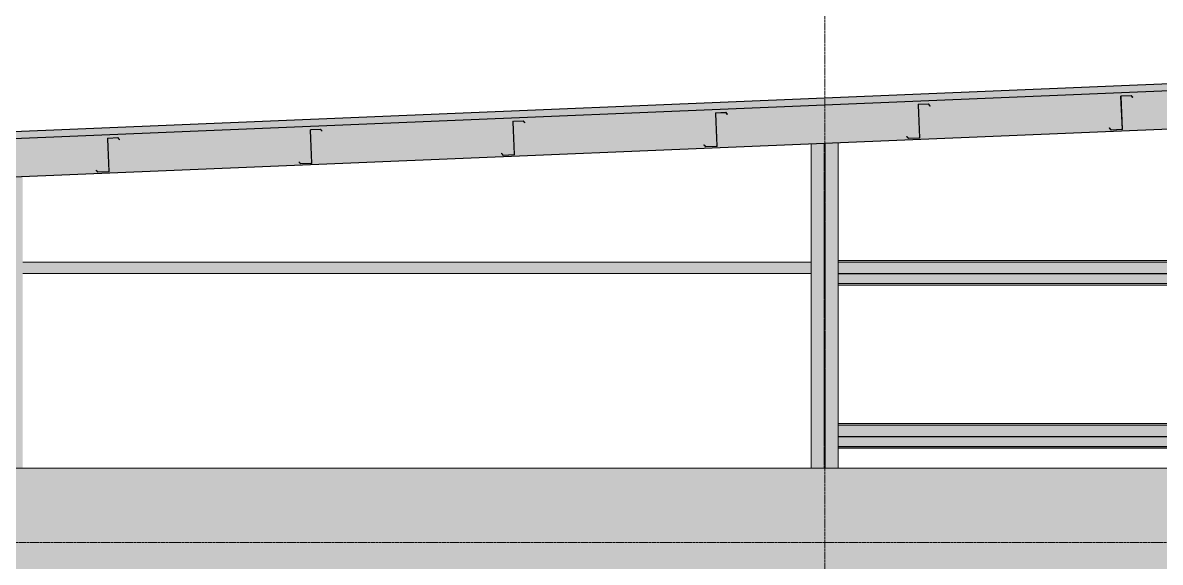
# Model space of a CAD drawing. Header units: inches. Extents: x -23445 to -32, y -314 to 853.
# Drawn here: x -7772.3 to -7435.8, y 252.2 to 411.9 of the extents above; entities that cross this region are included whole.
import ezdxf

# ---------------------------------------------------------------- set-up
doc = ezdxf.new("R2010")
doc.units = ezdxf.units.IN
doc.header["$MEASUREMENT"] = 0
doc.linetypes.add('Grid Line 1_2_', pattern=[0.875, 0.5, -0.125, 0.125, -0.125])
doc.linetypes.add('Hidden 1_8_', pattern=[0.1875, 0.125, -0.0625])
for name, color, linetype, lineweight in [('A-CLNG', 13, 'Continuous', 9), ('A-CLNG-PATT', 13, 'Continuous', 9), ('A-FLOR-LEVL', 51, 'Continuous', 9), ('A-ROOF', 132, 'Continuous', 9), ('M-HVAC-DUCT', 70, 'Continuous', 9), ('S-BEAM', 12, 'Continuous', 9), ('S-COLS', 52, 'Continuous', 9), ('S-GRID', 1, 'Continuous', 9)]:
    doc.layers.add(name, color=color, linetype=linetype, lineweight=lineweight)
pattern_1 = [(45, (-21606.148, 72.082), (-19.007, 19.007), []), (45, (-21606.148, 100.882), (-19.007, 19.007), [])]

# ---------------------------------------------------------------- blocks, each defined once
blk = doc.blocks.new('W-Wide Flange-Column - B1_E-1389368-Building Section - North_South looking West _ Fitness Center')
at = {"layer": 'S-COLS', "linetype": 'Hidden 1_8_'}
for p, q in [((-21385.21, 376.28), (-21385.21, 280)), ((-21384.9, 280), (-21384.9, 376.29)), ((-21385.21, 248), (-21385.21, 37.12)), ((-21384.9, 37.12), (-21384.9, 248)), ((-21385.21, 37.04), (-21385.21, 36.91)), ((-21384.9, 36.9), (-21384.9, 37.04)), ((-21385.21, 36.82), (-21385.21, 36.44)), ((-21385.21, 36.35), (-21385.21, 36)), ((-21385.21, 35.95), (-21385.21, 35.15)), ((-21385.21, 35.06), (-21385.21, 34.95)), ((-21385.21, 34.88), (-21385.21, 32.5)), ((-21384.9, 36.5), (-21384.9, 36.84)), ((-21384.9, 36), (-21384.9, 36.37)), ((-21384.9, 35.6), (-21384.9, 35.97)), ((-21384.9, 35.14), (-21384.9, 35.53)), ((-21384.9, 34.95), (-21384.9, 35.08)), ((-21384.9, 32.5), (-21384.9, 34.88)), ((-21385.21, 32.5), (-21385.21, 31.5)), ((-21385.21, 31.5), (-21385.21, 28.5)), ((-21384.9, 31.5), (-21384.9, 32.5)), ((-21384.9, 28.5), (-21384.9, 31.5)), ((-21385.21, 28.5), (-21385.21, 4)), ((-21384.9, 4), (-21384.9, 28.5)), ((-21385.21, 4), (-21385.21, 1)), ((-21384.9, 1), (-21384.9, 4))]:
    blk.add_line(p, q, dxfattribs=at)
blk = doc.blocks.new('Girt_Z - 10_D-V108-Building Section - North_South looking West _ Fitness Center')
at = {"layer": 'S-BEAM'}
h = blk.add_hatch(dxfattribs=at)
h.set_pattern_fill('FP_44', color=256, style=0, pattern_type=2)
h.set_pattern_definition(pattern_1)
h.paths.add_polyline_path([(-21300.37, 380.14), (-21297, 380.28), (-21297.19, 380.38), (-21300.33, 380.25), (-21300.8, 380.77), (-21300.88, 380.7)], flags=0)
h.paths.add_polyline_path([(-21297, 380.28), (-21297.41, 390.09), (-21297.52, 390.08), (-21297.12, 380.46)], flags=0)
h.paths.add_polyline_path([(-21293.98, 389.77), (-21293.9, 389.85), (-21294.41, 390.4), (-21297.34, 390.28), (-21297.34, 390.17), (-21294.45, 390.29)], flags=0)
at = {"layer": 'S-BEAM', "lineweight": 15}
for p, q in [((-21294.41, 390.4), (-21297.34, 390.28)), ((-21293.9, 389.85), (-21294.41, 390.4)), ((-21297.52, 390.08), (-21297.12, 380.46)), ((-21297, 380.28), (-21297.41, 390.09)), ((-21297.34, 390.17), (-21294.45, 390.29)), ((-21294.45, 390.29), (-21293.98, 389.77)), ((-21293.98, 389.77), (-21293.9, 389.85)), ((-21300.8, 380.77), (-21300.88, 380.7)), ((-21300.88, 380.7), (-21300.37, 380.14)), ((-21300.33, 380.25), (-21300.8, 380.77)), ((-21300.37, 380.14), (-21297, 380.28)), ((-21297.19, 380.38), (-21300.33, 380.25))]:
    blk.add_line(p, q, dxfattribs=at)
for centre, radius, start, end in [((-21297.33, 390.09), 0.187, 92.3859, 182.3859), ((-21297.33, 390.09), 0.0782, 94.5087, 182.3859), ((-21297.2, 380.46), 0.0782, 275.4283, 2.3859)]:
    blk.add_arc(centre, radius, start, end, dxfattribs=at)
blk = doc.blocks.new('Girt_Z - 10_D-V109-Building Section - North_South looking West _ Fitness Center')
at = {"layer": 'S-BEAM'}
h = blk.add_hatch(dxfattribs=at)
h.set_pattern_fill('FP_44', color=256, style=0, pattern_type=2)
h.set_pattern_definition(pattern_1)
h.paths.add_polyline_path([(-21360.32, 377.64), (-21356.95, 377.78), (-21357.14, 377.89), (-21360.28, 377.76), (-21360.75, 378.27), (-21360.83, 378.2)], flags=0)
h.paths.add_polyline_path([(-21356.95, 377.78), (-21357.36, 387.59), (-21357.47, 387.58), (-21357.07, 377.97)], flags=0)
h.paths.add_polyline_path([(-21353.93, 387.27), (-21353.85, 387.35), (-21354.35, 387.9), (-21357.29, 387.78), (-21357.29, 387.67), (-21354.4, 387.79)], flags=0)
at = {"layer": 'S-BEAM', "lineweight": 15}
for p, q in [((-21357.47, 387.58), (-21357.07, 377.97)), ((-21356.95, 377.78), (-21357.36, 387.59)), ((-21354.35, 387.9), (-21357.29, 387.78)), ((-21357.29, 387.67), (-21354.4, 387.79)), ((-21354.4, 387.79), (-21353.93, 387.27)), ((-21353.85, 387.35), (-21354.35, 387.9)), ((-21353.93, 387.27), (-21353.85, 387.35)), ((-21360.75, 378.27), (-21360.83, 378.2)), ((-21360.83, 378.2), (-21360.32, 377.64)), ((-21360.28, 377.76), (-21360.75, 378.27)), ((-21360.32, 377.64), (-21356.95, 377.78)), ((-21357.14, 377.89), (-21360.28, 377.76))]:
    blk.add_line(p, q, dxfattribs=at)
for centre, radius, start, end in [((-21357.28, 387.59), 0.187, 92.3859, 182.3859), ((-21357.28, 387.59), 0.0782, 94.5087, 182.3859), ((-21357.15, 377.96), 0.0782, 275.4283, 2.3859)]:
    blk.add_arc(centre, radius, start, end, dxfattribs=at)
blk = doc.blocks.new('Girt_Z - 10_D-V110-Building Section - North_South looking West _ Fitness Center')
at = {"layer": 'S-BEAM'}
h = blk.add_hatch(dxfattribs=at)
h.set_pattern_fill('FP_44', color=256, style=0, pattern_type=2)
h.set_pattern_definition(pattern_1)
h.paths.add_polyline_path([(-21420.27, 375.15), (-21416.9, 375.29), (-21417.09, 375.39), (-21420.22, 375.26), (-21420.7, 375.77), (-21420.78, 375.7)], flags=0)
h.paths.add_polyline_path([(-21416.9, 375.29), (-21417.31, 385.09), (-21417.42, 385.09), (-21417.02, 375.47)], flags=0)
h.paths.add_polyline_path([(-21413.88, 384.78), (-21413.8, 384.85), (-21414.3, 385.4), (-21417.24, 385.28), (-21417.23, 385.17), (-21414.35, 385.29)], flags=0)
at = {"layer": 'S-BEAM', "lineweight": 15}
for p, q in [((-21417.42, 385.09), (-21417.02, 375.47)), ((-21416.9, 375.29), (-21417.31, 385.09)), ((-21414.3, 385.4), (-21417.24, 385.28)), ((-21417.23, 385.17), (-21414.35, 385.29)), ((-21414.35, 385.29), (-21413.88, 384.78)), ((-21413.8, 384.85), (-21414.3, 385.4)), ((-21413.88, 384.78), (-21413.8, 384.85)), ((-21420.7, 375.77), (-21420.78, 375.7)), ((-21420.78, 375.7), (-21420.27, 375.15)), ((-21420.22, 375.26), (-21420.7, 375.77)), ((-21420.27, 375.15), (-21416.9, 375.29)), ((-21417.09, 375.39), (-21420.22, 375.26))]:
    blk.add_line(p, q, dxfattribs=at)
for centre, radius, start, end in [((-21417.23, 385.09), 0.187, 92.3859, 182.3859), ((-21417.23, 385.09), 0.0782, 94.5087, 182.3859), ((-21417.09, 375.47), 0.0782, 275.4283, 2.3859)]:
    blk.add_arc(centre, radius, start, end, dxfattribs=at)
blk = doc.blocks.new('Girt_Z - 10_D-V111-Building Section - North_South looking West _ Fitness Center')
at = {"layer": 'S-BEAM'}
h = blk.add_hatch(dxfattribs=at)
h.set_pattern_fill('FP_44', color=256, style=0, pattern_type=2)
h.set_pattern_definition(pattern_1)
h.paths.add_polyline_path([(-21480.22, 372.65), (-21476.85, 372.79), (-21477.03, 372.89), (-21480.17, 372.76), (-21480.64, 373.28), (-21480.72, 373.2)], flags=0)
h.paths.add_polyline_path([(-21476.85, 372.79), (-21477.25, 382.59), (-21477.36, 382.59), (-21476.96, 372.97)], flags=0)
h.paths.add_polyline_path([(-21473.82, 382.28), (-21473.74, 382.35), (-21474.25, 382.91), (-21477.18, 382.78), (-21477.18, 382.67), (-21474.3, 382.79)], flags=0)
at = {"layer": 'S-BEAM', "lineweight": 15}
for p, q in [((-21477.36, 382.59), (-21476.96, 372.97)), ((-21476.85, 372.79), (-21477.25, 382.59)), ((-21474.25, 382.91), (-21477.18, 382.78)), ((-21477.18, 382.67), (-21474.3, 382.79)), ((-21474.3, 382.79), (-21473.82, 382.28)), ((-21473.74, 382.35), (-21474.25, 382.91)), ((-21473.82, 382.28), (-21473.74, 382.35)), ((-21480.64, 373.28), (-21480.72, 373.2)), ((-21480.72, 373.2), (-21480.22, 372.65)), ((-21480.17, 372.76), (-21480.64, 373.28)), ((-21480.22, 372.65), (-21476.85, 372.79)), ((-21477.03, 372.89), (-21480.17, 372.76))]:
    blk.add_line(p, q, dxfattribs=at)
for centre, radius, start, end in [((-21477.18, 382.6), 0.187, 92.3859, 182.3859), ((-21477.18, 382.6), 0.0782, 94.5087, 182.3859), ((-21477.04, 372.97), 0.0782, 275.4283, 2.3859)]:
    blk.add_arc(centre, radius, start, end, dxfattribs=at)
blk = doc.blocks.new('Girt_Z - 10_D-V112-Building Section - North_South looking West _ Fitness Center')
at = {"layer": 'S-BEAM', "lineweight": 15}
for p, q in [((-21534.2, 380.41), (-21537.13, 380.29)), ((-21537.13, 380.18), (-21534.24, 380.3)), ((-21534.24, 380.3), (-21533.77, 379.78)), ((-21533.69, 379.85), (-21534.2, 380.41)), ((-21537.31, 380.09), (-21536.91, 370.47)), ((-21536.79, 370.29), (-21537.2, 380.09)), ((-21533.77, 379.78), (-21533.69, 379.85)), ((-21540.59, 370.78), (-21540.67, 370.7)), ((-21540.67, 370.7), (-21540.17, 370.15)), ((-21540.12, 370.26), (-21540.59, 370.78)), ((-21540.17, 370.15), (-21536.79, 370.29)), ((-21536.98, 370.39), (-21540.12, 370.26))]:
    blk.add_line(p, q, dxfattribs=at)
for centre, radius, start, end in [((-21537.12, 380.1), 0.187, 92.3859, 182.3859), ((-21537.12, 380.1), 0.0782, 94.5087, 182.3859), ((-21536.99, 370.47), 0.0782, 275.4283, 2.3859)]:
    blk.add_arc(centre, radius, start, end, dxfattribs=at)
blk = doc.blocks.new('Girt_Z - 10_D-V113-Building Section - North_South looking West _ Fitness Center')
at = {"layer": 'S-BEAM'}
h = blk.add_hatch(dxfattribs=at)
h.set_pattern_fill('FP_44', color=256, style=0, pattern_type=2)
h.set_pattern_definition(pattern_1)
h.paths.add_polyline_path([(-21600.11, 367.65), (-21596.74, 367.79), (-21596.93, 367.89), (-21600.07, 367.76), (-21600.54, 368.28), (-21600.62, 368.21)], flags=0)
h.paths.add_polyline_path([(-21596.74, 367.79), (-21597.15, 377.6), (-21597.26, 377.59), (-21596.86, 367.98)], flags=0)
h.paths.add_polyline_path([(-21593.72, 377.28), (-21593.64, 377.36), (-21594.15, 377.91), (-21597.08, 377.79), (-21597.08, 377.68), (-21594.19, 377.8)], flags=0)
at = {"layer": 'S-BEAM', "lineweight": 15}
for p, q in [((-21597.26, 377.59), (-21596.86, 367.98)), ((-21596.74, 367.79), (-21597.15, 377.6)), ((-21594.15, 377.91), (-21597.08, 377.79)), ((-21597.08, 377.68), (-21594.19, 377.8)), ((-21594.19, 377.8), (-21593.72, 377.28)), ((-21593.64, 377.36), (-21594.15, 377.91)), ((-21593.72, 377.28), (-21593.64, 377.36)), ((-21600.54, 368.28), (-21600.62, 368.21)), ((-21600.62, 368.21), (-21600.11, 367.65)), ((-21600.07, 367.76), (-21600.54, 368.28)), ((-21600.11, 367.65), (-21596.74, 367.79)), ((-21596.93, 367.89), (-21600.07, 367.76))]:
    blk.add_line(p, q, dxfattribs=at)
for centre, radius, start, end in [((-21597.07, 377.6), 0.187, 92.3859, 182.3859), ((-21597.07, 377.6), 0.0782, 94.5087, 182.3859), ((-21596.94, 367.97), 0.0782, 275.4283, 2.3859)]:
    blk.add_arc(centre, radius, start, end, dxfattribs=at)
blk = doc.blocks.new('Girt_Z - 10_D-1249026-Building Section - North_South looking West _ Fitness Center')
at = {"layer": 'S-BEAM'}
h = blk.add_hatch(color=256, dxfattribs=at)
h.paths.add_polyline_path([(-21146.8, 337.69), (-21146.8, 341.06), (-21381.05, 341.06), (-21381.05, 337.69), (-21174.79, 337.69)], flags=0)
h.paths.add_polyline_path([(-22104.8, 337.69), (-21871.55, 337.69), (-21871.55, 341.06), (-22104.8, 341.06)], flags=0)
h.paths.add_polyline_path([(-21389.05, 337.69), (-21389.05, 341.06), (-21622.3, 341.06), (-21622.3, 337.69), (-21407.18, 337.69)], flags=0)
h.paths.add_polyline_path([(-21863.55, 337.69), (-21854.25, 337.69), (-21856.52, 341.06), (-21863.55, 341.06)], flags=0)
h.paths.add_polyline_path([(-21630.3, 337.69), (-21630.3, 341.06), (-21643.61, 341.06), (-21645.73, 337.69), (-21639.56, 337.69)], flags=0)
h.paths.add_polyline_path([(-21852.81, 337.69), (-21647.01, 337.69), (-21644.89, 341.06), (-21855.32, 341.06), (-21853.04, 337.69), (-21852.84, 337.69)], flags=0)
for points in [[(-21174.79, 341.06), (-21146.8, 341.06), (-21146.8, 341.54), (-21381.05, 341.54), (-21381.05, 341.06), (-21329.71, 341.06)], [(-21174.79, 334.72), (-21146.8, 334.72), (-21146.8, 337.61), (-21381.05, 337.61), (-21381.05, 334.72), (-21329.71, 334.72)], [(-21174.79, 334.27), (-21146.8, 334.27), (-21146.8, 334.72), (-21381.05, 334.72), (-21381.05, 334.27), (-21329.71, 334.27)]]:
    blk.add_hatch(color=256, dxfattribs=at).paths.add_polyline_path(points, flags=0)
for p, q in [((-21622.3, 341.06), (-21389.05, 341.06)), ((-21381.05, 341.54), (-21146.8, 341.54)), ((-21381.05, 341.06), (-21146.8, 341.06)), ((-21622.3, 337.69), (-21389.05, 337.69)), ((-21381.05, 337.69), (-21146.8, 337.69)), ((-21381.05, 337.61), (-21146.8, 337.61)), ((-21381.05, 334.72), (-21146.8, 334.72)), ((-21381.05, 334.27), (-21146.8, 334.27)), ((-21381.05, 334.19), (-21146.8, 334.19))]:
    blk.add_line(p, q, dxfattribs=at)
blk = doc.blocks.new('Girt_Z - 10_D-1255459-Building Section - North_South looking West _ Fitness Center')
at = {"layer": 'S-BEAM'}
for points in [[(-21146.8, 292.81), (-21146.8, 293.29), (-21381.05, 293.29), (-21381.05, 292.81), (-21174.79, 292.81)], [(-21146.8, 289.44), (-21146.8, 292.81), (-21381.05, 292.81), (-21381.05, 289.44), (-21174.79, 289.44)], [(-21146.8, 286.47), (-21146.8, 289.36), (-21381.05, 289.36), (-21381.05, 286.47), (-21174.79, 286.47)], [(-21146.8, 286.02), (-21146.8, 286.47), (-21381.05, 286.47), (-21381.05, 286.02), (-21174.79, 286.02)], [(-21146.8, 285.94), (-21146.8, 286.02), (-21174.79, 285.94)]]:
    blk.add_hatch(color=256, dxfattribs=at).paths.add_polyline_path(points, flags=0)
for p, q in [((-21381.05, 293.29), (-21146.8, 293.29)), ((-21381.05, 292.81), (-21146.8, 292.81)), ((-21381.05, 289.44), (-21146.8, 289.44)), ((-21381.05, 289.36), (-21146.8, 289.36)), ((-21381.05, 286.47), (-21146.8, 286.47)), ((-21381.05, 286.02), (-21146.8, 286.02)), ((-21381.05, 285.94), (-21146.8, 285.94))]:
    blk.add_line(p, q, dxfattribs=at)

msp = doc.modelspace()

# ---------------------------------------------------------------- hatches: boundary and pattern name
at = {"layer": 'A-CLNG-PATT'}
h = msp.add_hatch(dxfattribs=at)
h.set_pattern_fill('FP_43', color=256, style=0, pattern_type=2)
h.set_pattern_definition([(161.57, (-21605.188, 73.042), (-7.6802237, -0.0009796), [0, -54.643, 6.067, 0]), (18.43, (-21607.108, 73.042), (-7.6802237, 0.0009796), [0, -54.643, 6.067, 0]), (108.43, (-21605.188, 73.042), (3.8382953, -19.20136532), [18.211, -42.499]), (71.57, (-21607.108, 73.042), (3.8382953, 19.20136532), [18.211, -42.499])])
h.paths.add_polyline_path([(-8520.68, 335.22), (-7285.06, 386.7), (-7285.06, 397.96), (-8520.68, 346.48), (-8520.68, 343.72)], flags=0)
at = {"layer": 'A-ROOF'}
msp.add_hatch(color=256, dxfattribs=at).paths.add_polyline_path([(-8585.81, 343.84), (-7270.46, 398.65), (-7270.46, 400.65), (-8585.81, 345.84)], flags=0)
at = {"layer": 'M-HVAC-DUCT', "lineweight": 5}
for points in [[(-8401.06, 264), (-7330.68, 264), (-7330.68, 280), (-8401.06, 280), (-8401.06, 266.78)], [(-8399.58, 248), (-7330.68, 248), (-7330.68, 264), (-8401.06, 264), (-8401.06, 248)]]:
    msp.add_hatch(color=256, dxfattribs=at).paths.add_polyline_path(points, flags=0)
at = {"layer": 'S-COLS', "lineweight": 5}
h = msp.add_hatch(color=256, dxfattribs=at)
h.paths.add_polyline_path([(-7531.06, 1), (-7531.06, 248), (-7539.06, 248), (-7539.06, 1), (-7537.67, 1)], flags=0)
h.paths.add_polyline_path([(-7539.06, 280), (-7531.06, 280), (-7531.06, 376.45), (-7539.06, 376.12), (-7539.06, 283.27)], flags=0)
h = msp.add_hatch(color=256, dxfattribs=at)
h.paths.add_polyline_path([(-7779.88, 1), (-7772.31, 1), (-7772.31, 248), (-7780.31, 248), (-7780.31, 1)], flags=0)
h.paths.add_polyline_path([(-7780.31, 280), (-7772.31, 280), (-7772.31, 366.4), (-7780.31, 366.07), (-7780.31, 303.42)], flags=0)

# ---------------------------------------------------------------- linework, layer by layer
at = {"layer": 'A-CLNG', "lineweight": 25}
for p, q in [((-7285.06, 397.96), (-8520.68, 346.48)), ((-8520.68, 335.22), (-7285.06, 386.7))]:
    msp.add_line(p, q, dxfattribs=at)
at = {"layer": 'A-FLOR-LEVL', "linetype": 'Grid Line 1_2_'}
msp.add_line((-9377.38, 258), (-6327.09, 258), dxfattribs=at)
at = {"layer": 'A-ROOF', "lineweight": 25}
for p, q in [((-7270.46, 400.65), (-8585.81, 345.84)), ((-8585.81, 343.84), (-7270.46, 398.65))]:
    msp.add_line(p, q, dxfattribs=at)
at = {"layer": 'M-HVAC-DUCT'}
msp.add_line((-7330.68, 280), (-8401.06, 280), dxfattribs=at)
at = {"layer": 'S-COLS'}
for p, q in [((-7539.06, 376.12), (-7539.06, 280)), ((-7531.06, 376.45), (-7531.06, 280))]:
    msp.add_line(p, q, dxfattribs=at)
at = {"layer": 'S-GRID', "linetype": 'Grid Line 1_2_'}
msp.add_line((-7535.06, -293.04), (-7535.06, 738.66), dxfattribs=at)
msp.add_line((-7535.06, -293.04), (-7535.06, 738.66), dxfattribs=at)

# ---------------------------------------------------------------- block references
at = {"layer": 'S-BEAM'}
for name in ['Girt_Z - 10_D-V108-Building Section - North_South looking West _ Fitness Center', 'Girt_Z - 10_D-V109-Building Section - North_South looking West _ Fitness Center', 'Girt_Z - 10_D-V110-Building Section - North_South looking West _ Fitness Center', 'Girt_Z - 10_D-V112-Building Section - North_South looking West _ Fitness Center', 'Girt_Z - 10_D-V111-Building Section - North_South looking West _ Fitness Center', 'Girt_Z - 10_D-V113-Building Section - North_South looking West _ Fitness Center', 'Girt_Z - 10_D-1249026-Building Section - North_South looking West _ Fitness Center', 'Girt_Z - 10_D-1255459-Building Section - North_South looking West _ Fitness Center']:
    msp.add_blockref(name, (13850, 0), dxfattribs=at)
at = {"layer": 'S-COLS', "linetype": 'Hidden 1_8_'}
msp.add_blockref('W-Wide Flange-Column - B1_E-1389368-Building Section - North_South looking West _ Fitness Center', (13850, 0), dxfattribs=at)

doc.saveas('drawing.dxf')
